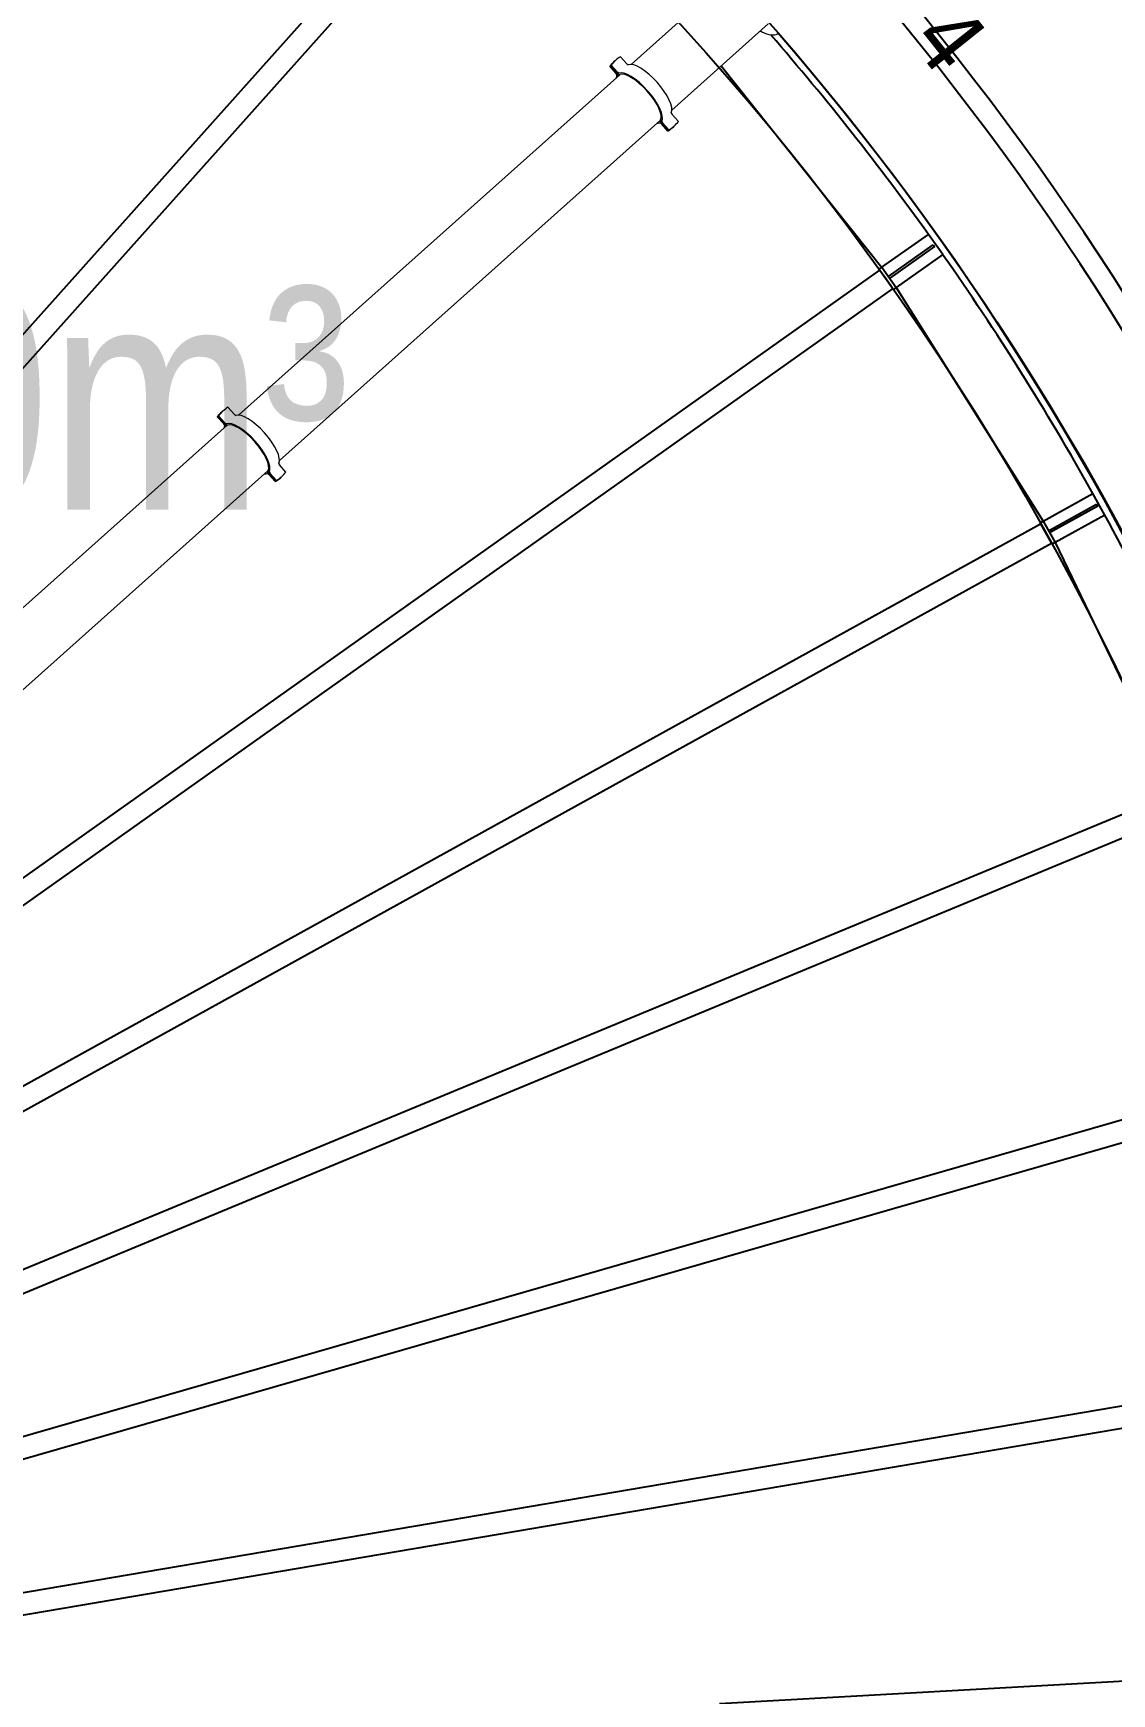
# Model space of a CAD drawing. Header units: millimetres. Extents: x 0 to 118900, y 0 to 84100.
# Drawn here: x 30877 to 35690, y 19380 to 26795 of the extents above; entities that cross this region are included whole.
import ezdxf

# ---------------------------------------------------------------- set-up
doc = ezdxf.new("R2010")
doc.units = ezdxf.units.MM
doc.header["$LTSCALE"] = 100
doc.layers.add('4003-AREA-04.1_F-Foundation', color=7, linetype='Continuous', lineweight=25, true_color=0xadadad)
doc.layers.add('P_BioGas (BG)', color=94, linetype='Continuous', lineweight=18, true_color=0x008100)
for name, color, linetype, lineweight in [('4003-AREA-04.1_T-Tank', 7, 'Continuous', 25), ('4003-AREA-04.1_T-Tank_Annotation', 7, 'Continuous', 25), ('Symbol', 7, 'Continuous', 18), ('Visible', 7, 'Continuous', 25)]:
    doc.layers.add(name, color=color, linetype=linetype, lineweight=lineweight)
doc.styles.add('Text Style173', font='')
doc.styles.add('Text Style176', font='tahoma.ttf')
doc.styles.get('Text Style173').set_extended_font_data('Bahnschrift SemiLight Condensed')

msp = doc.modelspace()

# ---------------------------------------------------------------- linework, layer by layer
at = {"layer": '4003-AREA-04.1_F-Foundation'}
msp.add_circle((24937.91, 18779.59), 12250, dxfattribs=at)
at = {"layer": '4003-AREA-04.1_T-Tank'}
msp.add_circle((24937.91, 18779.59), 11950, dxfattribs=at)
at = {"layer": 'P_BioGas (BG)'}
for p, q in [((33975.41, 27039.83), (33545.04, 26655.2)), ((34157.33, 26836.28), (33726.97, 26451.64)), ((33449.68, 26647.3), (33451.72, 26649.13)), ((33478.24, 26615.35), (33449.68, 26647.3)), ((33451.72, 26649.13), (33481.46, 26615.85)), ((33453.25, 26650.5), (33455.29, 26652.32)), ((33482.99, 26617.22), (33453.25, 26650.5)), ((33455.29, 26652.32), (33483.85, 26620.37)), ((33471.21, 26669.63), (33469.17, 26667.81)), ((33472.74, 26671), (33474.78, 26672.82)), ((33525.89, 26657.94), (33497.33, 26689.89)), ((33493.95, 26609.53), (31793.43, 25089.71)), ((33675.87, 26405.98), (31975.35, 24886.16)), ((33756.11, 26400.35), (33727.55, 26432.3)), ((33708.46, 26357.76), (33679.9, 26389.71)), ((33680.76, 26392.86), (33710.5, 26359.59)), ((33712.03, 26360.96), (33682.29, 26394.23)), ((33685.51, 26394.73), (33714.07, 26362.78)), ((33710.5, 26359.59), (33708.46, 26357.76)), ((33714.07, 26362.78), (33712.03, 26360.96)), ((33733.05, 26376.66), (33731.01, 26374.83)), ((33734.58, 26378.02), (33736.62, 26379.85)), ((31698.07, 25081.82), (31700.11, 25083.64)), ((31726.63, 25049.87), (31698.07, 25081.82)), ((31700.11, 25083.64), (31729.85, 25050.37)), ((31701.64, 25085.01), (31703.68, 25086.83)), ((31731.38, 25051.74), (31701.64, 25085.01)), ((31703.68, 25086.83), (31732.24, 25054.88)), ((31719.59, 25104.15), (31717.55, 25102.32)), ((31721.12, 25105.51), (31723.16, 25107.34)), ((31774.27, 25092.46), (31745.72, 25124.41)), ((31742.33, 25044.04), (30041.82, 23524.23)), ((32004.49, 24834.87), (31975.94, 24866.82)), ((31924.26, 24840.49), (30223.74, 23320.67)), ((31956.84, 24792.28), (31928.29, 24824.23)), ((31929.15, 24827.38), (31958.88, 24794.1)), ((31960.41, 24795.47), (31930.68, 24828.74)), ((31933.9, 24829.24), (31962.45, 24797.29)), ((31958.88, 24794.1), (31956.84, 24792.28)), ((31962.45, 24797.29), (31960.41, 24795.47)), ((31981.44, 24811.17), (31979.4, 24809.35)), ((31982.97, 24812.54), (31985.01, 24814.36))]:
    msp.add_line(p, q, dxfattribs=at)
for centre, major_axis, ratio, start_param, end_param in [((33600.09, 26521.32), (-130.92, 146.49), 0.9396926, 0, 0.1532971), ((33602.13, 26523.14), (-130.92, 146.49), 0.9396926, 6.2776275, 6.4364824), ((33603.66, 26524.51), (-130.92, 146.49), 0.9396926, 0, 0.1532971), ((33605.7, 26526.33), (-130.92, 146.49), 0.9396926, 6.1298882, 6.4364824), ((33485.89, 26622.19), (5.33, -5.96), 0.3420201, 4.712389, 6.1582705), ((33581.87, 26505.04), (-96.29, 107.74), 0.3420201, 3.2665074, 6.1582705), ((33527.93, 26659.76), (5.33, -5.96), 0.3420201, 4.712389, 6.1582705), ((33623.91, 26542.61), (96.29, -107.74), 0.3420201, 0.1249148, 3.0166779), ((33476.2, 26613.53), (5.33, -5.96), 0.3420201, 0.1249148, 1.5707963), ((33581.87, 26505.04), (-96.29, 107.74), 0.3420201, 0.1249148, 0.3343108), ((33477.89, 26612.66), (9.33, -10.44), 0.3420201, 0.3731081, 1.5707963), ((33486.56, 26620.41), (9.33, -10.44), 0.3420201, 4.712389, 6.1699869), ((33581.87, 26505.04), (90.96, -101.78), 0.3420201, 0.1131984, 3.0283942), ((33677.19, 26389.67), (-9.33, 10.44), 0.3420201, 4.712389, 5.9100772), ((33685.86, 26397.42), (-9.33, 10.44), 0.3420201, 0.1131984, 1.5707963), ((33687.55, 26396.55), (-5.33, 5.96), 0.3420201, 0.1249148, 1.5707963), ((33605.7, 26526.33), (130.92, -146.49), 0.9396926, 6.1298882, 6.4364824), ((33729.59, 26434.12), (-5.33, 5.96), 0.3420201, 0.1249148, 1.5707963), ((33581.87, 26505.04), (96.29, -107.74), 0.3420201, 5.9488745, 6.1582705), ((33677.86, 26387.89), (-5.33, 5.96), 0.3420201, 4.712389, 6.1582705), ((33600.09, 26521.32), (130.92, -146.49), 0.9396926, 6.1298882, 6.2831853), ((33602.13, 26523.14), (130.92, -146.49), 0.9396926, 6.1298882, 6.2887431), ((33603.66, 26524.51), (130.92, -146.49), 0.9396926, 6.1298882, 6.2831853), ((31848.48, 24955.84), (-130.92, 146.49), 0.9396926, 0, 0.1532971), ((31850.52, 24957.66), (-130.92, 146.49), 0.9396926, 6.2776275, 6.4364824), ((31852.05, 24959.03), (-130.92, 146.49), 0.9396926, 0, 0.1532971), ((31854.09, 24960.85), (-130.92, 146.49), 0.9396926, 6.1298882, 6.4364824), ((31776.31, 25094.28), (5.33, -5.96), 0.3420201, 4.712389, 6.1582705), ((31872.3, 24977.13), (96.29, -107.74), 0.3420201, 0.1249148, 3.0166779), ((31724.59, 25048.05), (5.33, -5.96), 0.3420201, 0.1249148, 1.5707963), ((31830.26, 24939.56), (-96.29, 107.74), 0.3420201, 0.1249148, 0.3343108), ((31726.28, 25047.18), (9.33, -10.44), 0.3420201, 0.3731081, 1.5707963), ((31734.95, 25054.93), (9.33, -10.44), 0.3420201, 4.712389, 6.1699869), ((31734.28, 25056.71), (5.33, -5.96), 0.3420201, 4.712389, 6.1582705), ((31830.26, 24939.56), (-96.29, 107.74), 0.3420201, 3.2665074, 6.1582705), ((31830.26, 24939.56), (90.96, -101.78), 0.3420201, 0.1131984, 3.0283942), ((31934.25, 24831.94), (-9.33, 10.44), 0.3420201, 0.1131984, 1.5707963), ((31977.98, 24868.64), (-5.33, 5.96), 0.3420201, 0.1249148, 1.5707963), ((31830.26, 24939.56), (96.29, -107.74), 0.3420201, 5.9488745, 6.1582705), ((31925.58, 24824.19), (-9.33, 10.44), 0.3420201, 4.712389, 5.9100772), ((31926.25, 24822.41), (-5.33, 5.96), 0.3420201, 4.712389, 6.1582705), ((31935.94, 24831.07), (-5.33, 5.96), 0.3420201, 0.1249148, 1.5707963), ((31848.48, 24955.84), (130.92, -146.49), 0.9396926, 6.1298882, 6.2831853), ((31850.52, 24957.66), (130.92, -146.49), 0.9396926, 6.1298882, 6.2887431), ((31852.05, 24959.03), (130.92, -146.49), 0.9396926, 6.1298882, 6.2831853), ((31854.09, 24960.85), (130.92, -146.49), 0.9396926, 6.1298882, 6.4364824)]:
    msp.add_ellipse(centre, major_axis=major_axis, ratio=ratio, start_param=start_param, end_param=end_param, dxfattribs=at)
msp.add_open_spline([(34121.74, 26804.47), (34127.82, 26801.11), (34133.75, 26798.19), (34153.3, 26789.83), (34166.03, 26786.54), (34187.53, 26786.94), (34196.93, 26789.85), (34203.94, 26796.12)], degree=3, knots=[5.30343996, 5.30343996, 5.30343996, 5.30343996, 5.44714629, 5.44714629, 5.79203687, 5.79203687, 6.07830339, 6.07830339, 6.07830339, 6.07830339], dxfattribs=at)
at = {"layer": 'Visible'}
for p, q in [((26884.59, 21033.17), (32863.05, 27723.71)), ((32937.62, 27657.07), (26982.47, 20992.63)), ((33947.24, 26648.52), (34664.55, 25749.14)), ((34664.76, 25749.29), (34871.9, 25896.28)), ((34935.56, 25806.57), (34871.9, 25896.28)), ((34693.69, 25708.51), (34893.5, 25850.29)), ((34899.29, 25842.14), (34699.48, 25700.35)), ((34935.56, 25806.57), (34728.42, 25659.58)), ((34893.5, 25850.29), (34899.29, 25842.14)), ((28999.76, 21723.23), (34654.6, 25735.95)), ((34651.71, 25740.03), (34664.76, 25749.29)), ((34651.71, 25740.03), (34654.6, 25735.95)), ((34654.6, 25735.95), (34712.47, 25654.4)), ((34664.76, 25749.29), (34728.42, 25659.58)), ((34728.42, 25659.58), (34715.37, 25650.32)), ((34728.2, 25659.43), (35383.73, 24616.28)), ((34712.47, 25654.4), (27324.29, 20411.68)), ((34712.47, 25654.4), (34715.37, 25650.32)), ((35383.96, 24616.4), (35606.26, 24739.28)), ((35659.47, 24643), (35606.26, 24739.28)), ((35408.14, 24572.64), (35622.57, 24691.16)), ((35627.4, 24682.41), (35412.98, 24563.89)), ((35659.47, 24643), (35437.17, 24520.13)), ((35622.57, 24691.16), (35627.4, 24682.41)), ((27408.52, 20202.33), (35372.37, 24604.28)), ((35369.95, 24608.66), (35383.96, 24616.4)), ((35369.95, 24608.66), (35372.37, 24604.28)), ((35372.37, 24604.28), (35420.75, 24516.76)), ((35383.96, 24616.4), (35437.17, 24520.13)), ((35420.75, 24516.76), (27447.03, 20109.36)), ((35420.75, 24516.76), (35423.17, 24512.39)), ((35437.17, 24520.13), (35423.17, 24512.39)), ((35436.94, 24520), (35971.55, 23410.01)), ((27370.54, 19841.48), (35958.92, 23399.37)), ((35997.19, 23306.99), (27408.82, 19749.09)), ((27474.14, 19562.43), (36406.87, 22136.36)), ((36434.56, 22040.27), (27501.83, 19466.34)), ((27910.95, 19335.59), (36710.6, 20831.14)), ((36727.35, 20732.55), (28507.78, 19335.59)), ((33939.12, 19335.59), (36866.27, 19500.12))]:
    msp.add_line(p, q, dxfattribs=at)
for radius, start, end in [(12796, 45.675698, 314.324302), (12704, 5.873357, 40.395993), (12796, 5.830982, 40.329114), (12220, 35.617712, 40.941906), (12250, 6.091839, 40.865053), (12220, 29.189141, 35.101955), (12220, 22.760569, 28.673383)]:
    msp.add_arc((24937.91, 18779.59), radius, start, end, dxfattribs=at)

# ---------------------------------------------------------------- texts
at = {"layer": '4003-AREA-04.1_T-Tank_Annotation', "insert": (19298.11, 24364.79), "char_height": 1000, "attachment_point": 7, "style": 'Text Style173'}
msp.add_mtext('Digester Tank 1 - 9500m³', dxfattribs=at)
at = {"layer": 'Symbol', "color": 7, "insert": (34782.01, 26764.6), "char_height": 300, "attachment_point": 7, "rotation": 308.574119, "style": 'Text Style176'}
msp.add_mtext('4', dxfattribs=at)

doc.saveas('drawing.dxf')
